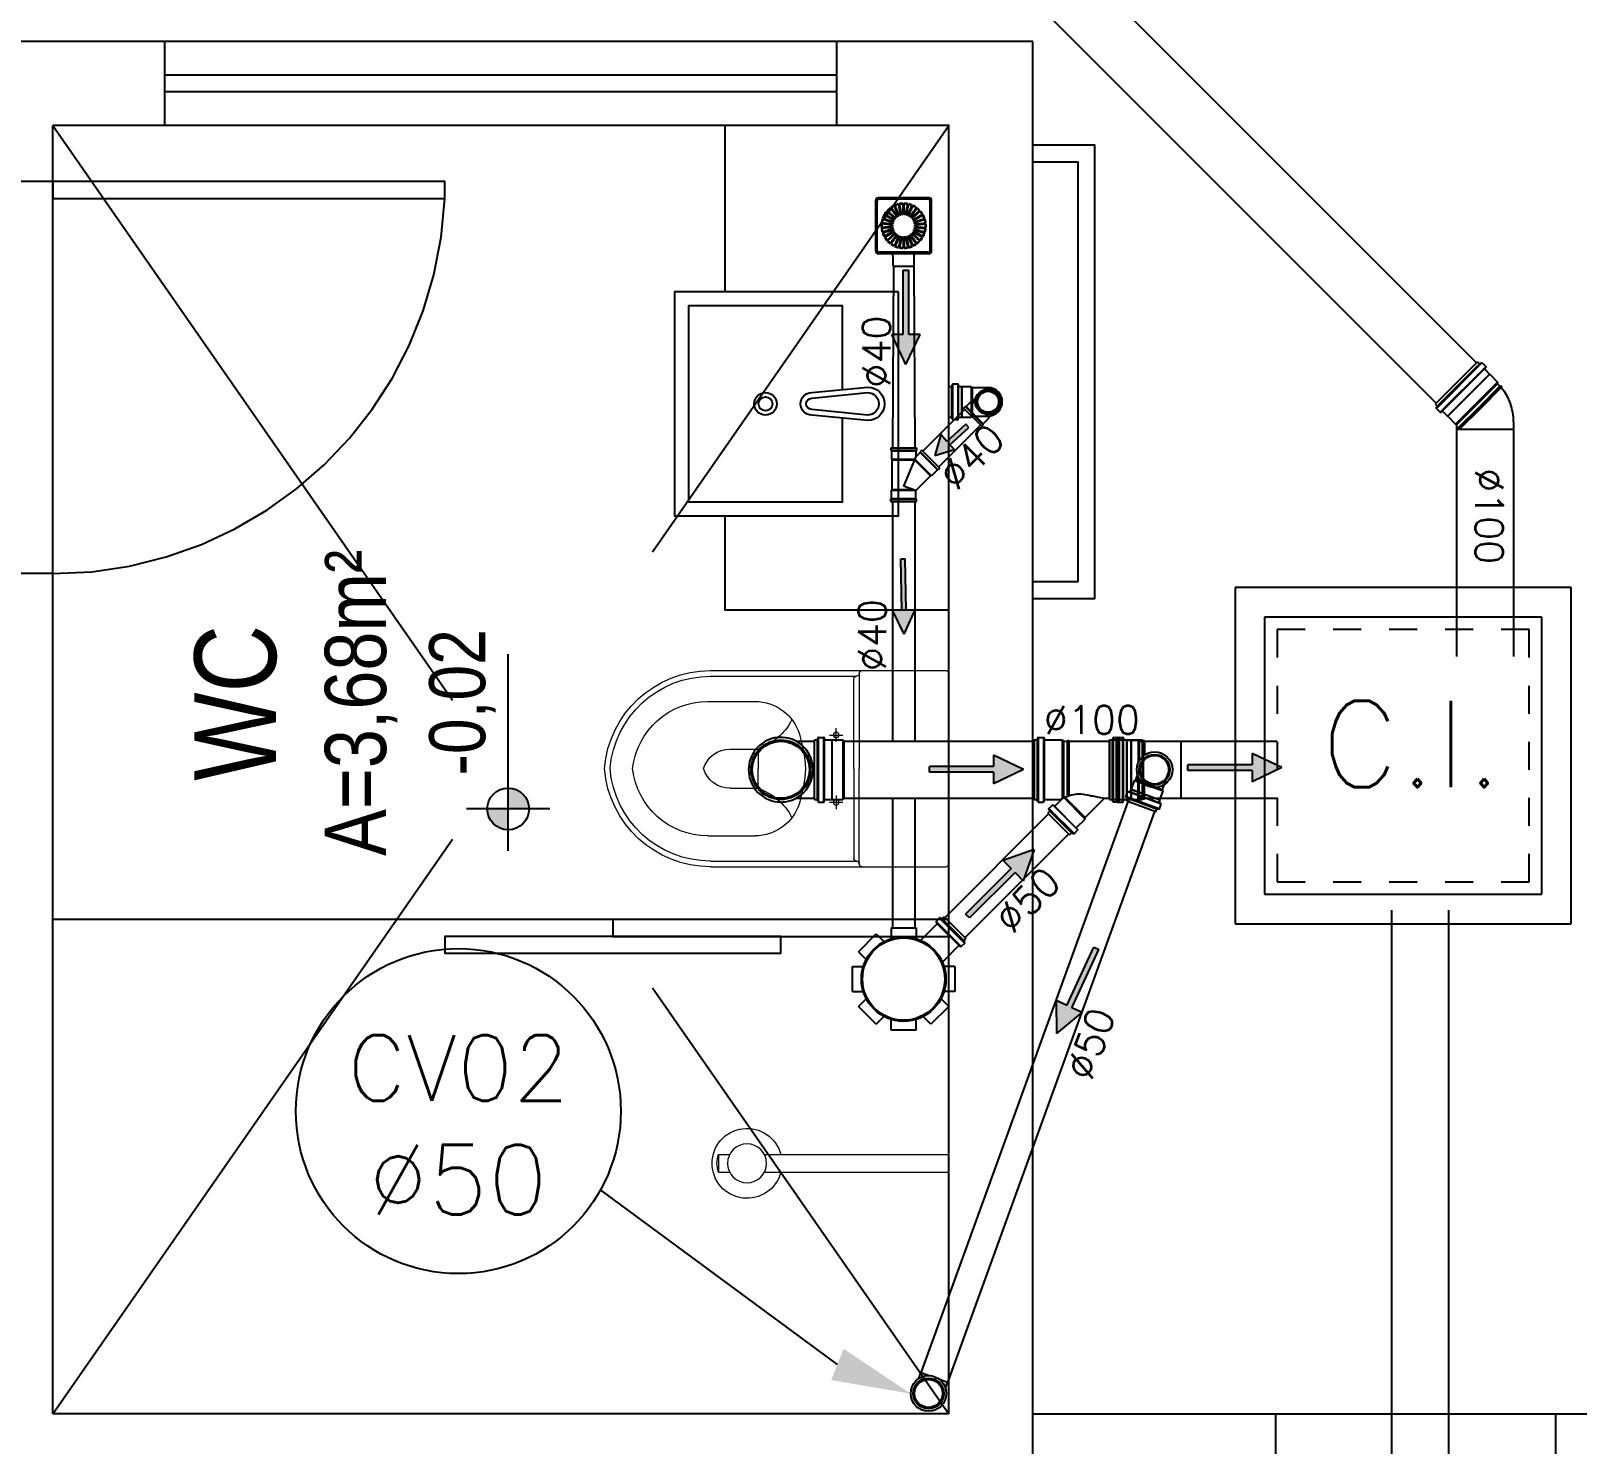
# Model space of a CAD drawing. Header units: millimetres. Extents: x 3923 to 4007, y 744 to 982.
# Drawn here: x 3973.23 to 3978.76, y 848.19 to 853.23 of the extents above; entities that cross this region are included whole.
import ezdxf
from ezdxf.enums import TextEntityAlignment as Align

# ---------------------------------------------------------------- set-up
doc = ezdxf.new("R2010")
doc.units = ezdxf.units.MM
doc.header["$LTSCALE"] = 20
doc.linetypes.add('HIDDEN', pattern=[0.375, 0.25, -0.125])
doc.linetypes.add('HIDDEN2', pattern=[0.1875, 0.125, -0.0625])
for name, color, linetype in [('A-PEN-C', 4, 'Continuous'), ('AF', 5, 'Continuous'), ('E-txt-g', 3, 'Continuous'), ('Esgoto', 5, 'Continuous'), ('HIDROGRAFIA', 4, 'Continuous'), ('HIDROSSANITÁRIO', 8, 'Continuous'), ('MOB', 251, 'Continuous'), ('Texto-Tubos', 7, 'Continuous'), ('TigreCad', 3, 'Continuous'), ('Tinterno', 9, 'Continuous')]:
    doc.layers.add(name, color=color, linetype=linetype)
doc.layers.add('E-Lay-9', color=9, linetype='Continuous', lineweight=9)
doc.layers.add('E-Txt-W', color=7, linetype='Continuous', lineweight=20)
doc.styles.add('F2', font='ARIALN.TTF')
doc.styles.add('R80', font='simplex.shx', dxfattribs={"height": 12})
doc.styles.add('REG60', font='romans.shx', dxfattribs={"width": 0.8, "height": 0.15})
doc.styles.add('REG80', font='romans.shx', dxfattribs={"width": 0.8, "height": 0.2})
doc.styles.add('ROMANS', font='romans__.ttf', dxfattribs={"height": 0.1})
doc.styles.add('TCTUBOS-TXT', font='txt.shx')

# ---------------------------------------------------------------- blocks, each defined once
blk = doc.blocks.new('TXT-AMB75')
at = {"layer": 'E-txt-g', "style": 'REG80', "width": 0.8, "flags": 8}
blk.add_attdef('TXT', text='', height=0.2, dxfattribs=at).set_placement((0.0055, 0.2964), align=Align.CENTER)
at = {"layer": 'E-Txt-W', "style": 'REG60', "width": 0.8, "flags": 8}
blk.add_attdef('TXT', text='', height=0.15, dxfattribs=at).set_placement((0.0055, 0.0271), align=Align.CENTER)
blk = doc.blocks.new('NV')
at = {"color": 4, "linetype": 'ByBlock', "ltscale": 0.5}
for p, q in [((-1.4143, -0.1421), (-1.4143, 0.1067)), ((-1.5387, -0.0177), (-0.9535, -0.0177))]:
    blk.add_line(p, q, dxfattribs=at)
at = {"color": 4, "ltscale": 2.5}
blk.add_circle((-1.4143, -0.0177), 0.0622, dxfattribs=at)
at = {"color": 4}
for points in [[(-1.4143, -0.0177), (-1.4583, 0.0263), (-1.4765, -0.0177), (-1.4717, 0.0061)], [(-1.4143, -0.0177), (-1.4143, 0.0445), (-1.4583, 0.0263), (-1.4381, 0.0398)], [(-1.4143, -0.0177), (-1.3521, -0.0177), (-1.3703, -0.0617), (-1.3568, -0.0415)], [(-1.4143, -0.0177), (-1.3703, -0.0617), (-1.4143, -0.0799), (-1.3905, -0.0752)]]:
    blk.add_solid(points, dxfattribs=at)
at = {"layer": 'E-Txt-W', "color": 4, "ltscale": 2.5, "style": 'F2'}
blk.add_attdef('COTAPISO', (-1.3058, 0.0735), '', height=0.15, dxfattribs=at)
blk = doc.blocks.new('CUBA QUADRADA-flat-4-flat-1')
at = {"layer": 'MOB'}
blk.add_lwpolyline([(0, -0.2), (0.4, -0.2), (0.4, 0.2), (0, 0.2)], close=True, dxfattribs=at)
blk.add_lwpolyline([(0.1, -0.0255), (0.1, -0.175), (0.375, -0.175), (0.375, 0.175), (0.1, 0.175), (0.1, 0.0255)], dxfattribs=at)
for points in [[(0.155, -0.02), (0.055, -0.03, -1), (0.055, 0.03), (0.155, 0.02, -1)], [(0.155, -0.01), (0.055, -0.02, -1), (0.055, 0.02), (0.155, 0.01, -1)]]:
    blk.add_lwpolyline(points, format="xyb", close=True, dxfattribs=at)
for radius in [0.02, 0.0125]:
    blk.add_circle((0.2375, 0), radius, dxfattribs=at)
blk = doc.blocks.new('vaso-s')
at = {"layer": 'E-Lay-9', "color": 8}
for p, q in [((0, 0.17), (0, 0)), ((0.4256, 0.175), (0.005, 0.175)), ((0.16, 0.17), (0.16, 0.17)), ((0.16, 0.17), (0.16, 0)), ((0.4256, 0.165), (0.165, 0.165)), ((0.17, 0), (0.17, 0.16)), ((0.4306, 0.12), (0.3459, 0.12)), ((0.2134, 0.06), (0.1891, 0.06)), ((0.2013, 0.0479), (0.2013, 0.0722)), ((0.3406, 0.035), (0.3406, 0)), ((0.3906, 0.035), (0.3406, 0.035)), ((0, -0.17), (0, 0)), ((0.16, -0.17), (0.16, 0)), ((0.17, 0), (0.17, -0.1601)), ((0.3406, -0.035), (0.3406, 0)), ((0.2013, -0.0479), (0.2013, -0.0722)), ((0.3906, -0.035), (0.3406, -0.035)), ((0.2134, -0.06), (0.1891, -0.06)), ((0.4306, -0.12), (0.3459, -0.12)), ((0.4256, -0.165), (0.165, -0.165)), ((0.4256, -0.175), (0.005, -0.175)), ((0.16, -0.17), (0.16, -0.17))]:
    blk.add_line(p, q, dxfattribs=at)
for centre in [(0.2013, 0.06), (0.2013, -0.06)]:
    blk.add_circle(centre, 0.005, dxfattribs=at)
for centre, radius, start, end in [((0.005, 0.17), 0.005, 90, 180), ((0.155, 0.17), 0.005, 0, 90), ((0.165, 0.17), 0.00495, 180, 270), ((0.4256, -0.015), 0.19, 4.5281, 90), ((0.165, 0.16), 0.00495, 0, 90), ((0.4256, -0.015), 0.18, 4.7802, 90), ((0.3459, 0.0375), 0.0825, 90, 163.0355), ((0.4306, -0.015), 0.135, 6.3794, 90), ((0.3754, 0.1358), 0.1066, 206.9395, 250.9647), ((0.518, -0.015), 0.2624, 163.0355, 176.7233), ((0.3906, -0.015), 0.05, 17.4576, 90), ((0.518, 0.015), 0.2624, 183.2767, 196.9645), ((0.3906, 0.015), 0.05, 270, 342.5424), ((0.4256, 0.015), 0.19, 270, 355.4719), ((0.4256, 0.015), 0.18, 270, 355.2198), ((0.4306, 0.015), 0.135, 270, 353.6206), ((0.3754, -0.1358), 0.1066, 109.0353, 153.0605), ((0.3459, -0.0375), 0.0825, 196.9645, 270), ((0.165, -0.17), 0.00495, 90, 180), ((0.165, -0.1601), 0.00495, 270, 0), ((0.005, -0.17), 0.005, 180, 270), ((0.155, -0.17), 0.005, 270, 0)]:
    blk.add_arc(centre, radius, start, end, dxfattribs=at)
blk = doc.blocks.new('Chuveiro')
at = {"layer": 'E-Lay-9', "color": 8}
for p, q in [((-0.0311, 0.0156), (-0.3604, 0.0156)), ((0.0509, 0.0156), (0.0311, 0.0156)), ((0.0509, 0.0156), (0.0509, -0.0156)), ((-0.0311, -0.0156), (-0.3604, -0.0156)), ((0.0509, -0.0156), (0.0311, -0.0156))]:
    blk.add_line(p, q, dxfattribs=at)
blk.add_circle((0, 0), 0.0348, dxfattribs=at)
for centre, radius, start, end in [((0, 0), 0.0624, 194.4775, 165.5225), ((0.0093, 0), 0.0444, 339.4266, 20.5734)]:
    blk.add_arc(centre, radius, start, end, dxfattribs=at)
blk = doc.blocks.new('inp_cx')
for p, q in [((40, 40), (-40, 40)), ((-40, 40), (-40, -40)), ((40, -40), (40, 40)), ((-40, -40), (40, -40))]:
    blk.add_line(p, q)
at = {"color": 1, "linetype": 'Continuous', "ltscale": 0.5}
for p, q in [((33, 33), (-33, 33)), ((-33, 33), (-33, -33)), ((33, -33), (33, 33)), ((-33, -33), (33, -33))]:
    blk.add_line(p, q, dxfattribs=at)
at = {"color": 1, "linetype": 'HIDDEN', "ltscale": 0.5}
for p, q in [((30, 30), (-30, 30)), ((-30, 30), (-30, -30)), ((30, -30), (30, 30)), ((-30, -30), (30, -30))]:
    blk.add_line(p, q, dxfattribs=at)
at = {"style": 'R80'}
blk.add_text('C.I.', height=20.592, dxfattribs=at).set_placement((-19.56, -7.5))
blk = doc.blocks.new('j9n50d')
at = {"layer": 'TigreCad'}
for p, q in [((53.2, 30.9), (52.9, 28.3)), ((53.4, 30.8), (53.4, -30.8)), ((62.9, 31.8), (54.2, 31.8)), ((62.9, 30.8), (62.9, -30.8)), ((63.9, 31.1), (64.7, 28.1)), ((28.5, 25.4), (0, 25.4)), ((30.3, 27.2), (28.5, 25.4)), ((30.3, -27.1), (30.3, 27.2)), ((47.1, 27.2), (30.3, 27.2)), ((47.3, 27.4), (47.1, 27.2)), ((47.1, -27.1), (47.1, 27.2)), ((51.9, 27.4), (47.3, 27.4)), ((70, 27.4), (65.6, 27.4)), ((70, 27.4), (70, -27.4)), ((28.5, -25.3), (0, -25.3)), ((30.3, -27.1), (28.5, -25.3)), ((47.1, -27.1), (30.3, -27.1)), ((47.3, -27.4), (47.1, -27.1)), ((51.9, -27.4), (47.3, -27.4)), ((70, -27.4), (65.6, -27.4)), ((53.2, -30.9), (52.9, -28.3)), ((62.9, -31.8), (54.2, -31.8)), ((63.9, -31.1), (64.7, -28.1))]:
    blk.add_line(p, q, dxfattribs=at)
for centre, radius, start, end in [((51.9, 28.4), 1, 270, 355), ((54.2, 30.8), 1, 90, 175), ((62.9, 30.8), 1, 15, 90), ((65.6, 28.4), 1, 195, 270), ((0, 0), 25.4, 90, 270), ((51.9, -28.4), 1, 5, 90), ((65.6, -28.4), 1, 90, 165), ((54.2, -30.8), 1, 185, 270), ((62.9, -30.8), 1, 270, 345)]:
    blk.add_arc(centre, radius, start, end, dxfattribs=at)
at = {"layer": 'Tinterno'}
for p, q in [((28.5, -25.3), (28.5, 25.4)), ((47.3, -27.4), (47.3, 27.4)), ((52.9, 27.4), (52.9, -27.4)), ((64.9, 27.4), (64.9, -27.4))]:
    blk.add_line(p, q, dxfattribs=at)
blk = doc.blocks.new('j9n40s')
at = {"layer": 'TigreCad'}
for p, q in [((9.8, 20.6), (17.8, 20.6)), ((19, 21.8), (17.8, 20.6)), ((17.8, 20.6), (17.8, 14.3)), ((19, 12.6), (19, 21.8)), ((34, 21.8), (19, 21.8)), ((35, 22.8), (34, 21.8)), ((39, 22.8), (35, 22.8)), ((35, 22.8), (35, -22.8)), ((39, 22.8), (39, -22.8)), ((9.8, -20.6), (17.8, -20.6)), ((17.8, -20.6), (17.8, -14.3)), ((19, -21.8), (17.8, -20.6)), ((19, -12.6), (19, -21.8)), ((34, -21.8), (19, -21.8)), ((35, -22.8), (34, -21.8)), ((39, -22.8), (35, -22.8))]:
    blk.add_line(p, q, dxfattribs=at)
for radius in [22.8, 20]:
    blk.add_circle((0, 0), radius, dxfattribs=at)
at = {"layer": 'Tinterno'}
blk.add_line((34, 21.8), (34, -21.8), dxfattribs=at)
blk.add_circle((0, 0), 18.8, dxfattribs=at)
blk = doc.blocks.new('27710409p')
at = {"layer": 'TigreCad'}
for p, q in [((-27.1, 22.8), (-27.1, -22.8)), ((-27.1, 22.8), (-23.1, 22.8)), ((-23.1, 22.8), (-23.1, -22.8)), ((-23.1, 22.8), (-22.1, 21.8)), ((-22.1, 21.8), (-7.1, 21.8)), ((-7.1, 21.8), (-7.1, -20.7)), ((-7.1, 21.8), (-5.9, 20.6)), ((-5.9, 20.6), (47.2, 20.6)), ((48.4, 21.8), (47.2, 20.6)), ((48.4, 21.8), (48.4, -20)), ((63.4, 21.8), (48.4, 21.8)), ((64.4, 22.8), (63.4, 21.8)), ((64.4, 22.8), (64.4, -22.8)), ((68.4, 22.8), (64.4, 22.8)), ((68.4, 22.8), (68.4, -22.8)), ((-27.1, -22.8), (-23.1, -22.8)), ((-23.1, -22.8), (-22.1, -21.8)), ((-22.1, -21.8), (-8.2, -21.8)), ((-7.5, -21.9), (0, 0)), ((18.8, -47.9), (-6.7, -22.4)), ((54.1, -22.4), (0, 0)), ((18.8, -49.6), (48.4, -20)), ((60.2, -29.4), (54.3, -23.5)), ((63.4, -21.8), (55, -21.8)), ((64.4, -22.8), (63.4, -21.8)), ((68.4, -22.8), (64.4, -22.8)), ((18.8, -49.6), (18.8, -47.9)), ((29.4, -60.2), (18.8, -49.6)), ((29.4, -61.7), (61.7, -29.4)), ((32.2, -64.5), (64.5, -32.2)), ((61.7, -29.4), (60.2, -29.4)), ((64.5, -32.2), (61.7, -29.4)), ((29.4, -61.7), (29.4, -60.2)), ((32.2, -64.5), (29.4, -61.7))]:
    blk.add_line(p, q, dxfattribs=at)
for centre, radius, start, end in [((-8.2, -23.8), 2, 45, 90), ((55, -22.8), 1, 90, 225)]:
    blk.add_arc(centre, radius, start, end, dxfattribs=at)
at = {"layer": 'Tinterno'}
for p, q in [((-22.1, 21.8), (-22.1, -21.8)), ((-5.9, 20.6), (-5.9, -17.2)), ((47.2, 20.6), (47.2, -19.5)), ((63.4, 21.8), (63.4, -21.8)), ((18.8, -47.9), (47.2, -19.5)), ((29.4, -60.2), (60.2, -29.4))]:
    blk.add_line(p, q, dxfattribs=at)
blk = doc.blocks.new('27289207s')
at = {"linetype": 'Continuous'}
for p, q in [((-49.9, -44.9), (-49.9, 44.9)), ((-47.4, -43.9), (-47.4, 43.9)), ((44.9, 49.9), (-44.9, 49.9)), ((43.9, 47.4), (-43.9, 47.4)), ((-12.4, 15.7), (-24.2, 31.9)), ((-11.1, 16.7), (-22.8, 32.9)), ((-8.9, 17.9), (-17, 36.2)), ((-7.4, 18.6), (-15.5, 36.9)), ((-5, 19.4), (-9.1, 38.9)), ((-3.3, 19.7), (-7.5, 39.3)), ((-0.9, 20), (-0.9, 40)), ((0.8, 20), (0.8, 40)), ((3.3, 19.7), (7.5, 39.3)), ((5, 19.4), (9.1, 38.9)), ((7.4, 18.6), (15.5, 36.9)), ((8.9, 17.9), (17, 36.2)), ((11.1, 16.7), (22.8, 32.9)), ((12.4, 15.7), (24.2, 31.9)), ((47.4, -43.9), (47.4, 43.9)), ((49.9, -44.9), (49.9, 44.9)), ((-20, 1.2), (-39.9, 3.3)), ((-19.8, 2.9), (-39.7, 5)), ((-19.3, 5.4), (-38.3, 11.5)), ((-18.7, 7), (-37.8, 13.2)), ((-17.7, 9.3), (-35.1, 19.3)), ((-16.9, 10.7), (-34.2, 20.7)), ((-15.4, 12.7), (-30.3, 26.1)), ((-14.3, 14), (-29.2, 27.4)), ((14.3, 14), (29.2, 27.4)), ((15.4, 12.7), (30.3, 26.1)), ((16.9, 10.7), (34.2, 20.7)), ((17.7, 9.3), (35.1, 19.3)), ((18.7, 7), (37.8, 13.2)), ((19.3, 5.4), (38.3, 11.5)), ((19.8, 2.9), (39.7, 5)), ((20, 1.2), (39.9, 3.3)), ((-20, -1.2), (-39.9, -3.3)), ((-19.8, -2.9), (-39.7, -5)), ((-19.3, -5.4), (-38.3, -11.5)), ((-18.7, -7), (-37.8, -13.2)), ((-17.7, -9.3), (-35.1, -19.3)), ((-16.9, -10.7), (-34.2, -20.7)), ((-15.4, -12.7), (-30.3, -26.1)), ((-14.3, -14), (-29.2, -27.4)), ((-12.4, -15.7), (-24.2, -31.9)), ((-11.1, -16.7), (-22.8, -32.9)), ((-8.9, -17.9), (-17, -36.2)), ((-7.4, -18.6), (-15.5, -36.9)), ((-5, -19.4), (-9.1, -38.9)), ((-3.3, -19.7), (-7.5, -39.3)), ((-0.9, -20), (-0.9, -40)), ((0.8, -20), (0.8, -40)), ((3.3, -19.7), (7.5, -39.3)), ((5, -19.4), (9.1, -38.9)), ((7.4, -18.6), (15.5, -36.9)), ((8.9, -17.9), (17, -36.2)), ((11.1, -16.7), (22.8, -32.9)), ((12.4, -15.7), (24.2, -31.9)), ((14.3, -14), (29.2, -27.4)), ((15.4, -12.7), (30.3, -26.1)), ((16.9, -10.7), (34.2, -20.7)), ((17.7, -9.3), (35.1, -19.3)), ((18.7, -7), (37.8, -13.2)), ((19.3, -5.4), (38.3, -11.5)), ((19.8, -2.9), (39.7, -5)), ((20, -1.2), (39.9, -3.3)), ((44.9, -49.9), (-44.9, -49.9)), ((43.9, -47.4), (-43.9, -47.4)), ((-18.7, -59.9), (-19, -49.9)), ((18.7, -59.9), (19, -49.9)), ((-18.7, -60.4), (-18.7, -59.9)), ((-18.5, -70.9), (-18.7, -60.4)), ((-17, -72.4), (-16.5, -72.4)), ((-16.5, -72.4), (17, -72.4)), ((18.5, -70.9), (18.7, -59.9))]:
    blk.add_line(p, q, dxfattribs=at)
for centre, radius, start, end in [((-44.9, 44.9), 5, 90, 180), ((-43.9, 43.9), 3.5, 90, 180), ((0, 0), 40, 127.2176, 136.7824), ((0, 0), 39, 127.249, 136.7512), ((0, 0), 40, 115.2176, 124.7824), ((0, 0), 39, 115.2489, 124.7512), ((0, 0), 40, 103.2176, 112.7824), ((0, 0), 39, 103.2489, 112.7512), ((0, 0), 40, 91.2176, 100.7823), ((0, 0), 39, 91.2488, 100.7511), ((0, 0), 40, 79.2177, 88.7824), ((0, 0), 39, 79.2489, 88.7512), ((0, 0), 39, 67.2488, 76.7511), ((0, 0), 40, 67.2177, 76.7824), ((0, 0), 39, 55.2488, 64.7511), ((0, 0), 40, 55.2176, 64.7824), ((0, 0), 39, 43.2488, 52.7511), ((0, 0), 40, 43.2177, 52.7824), ((43.9, 43.9), 3.5, 0, 90), ((44.9, 44.9), 5, 0, 90), ((0, 0), 40, 175.2176, 184.7824), ((0, 0), 40, 163.2176, 172.7824), ((0, 0), 39, 175.2489, 184.7511), ((0, 0), 39, 163.2489, 172.7512), ((0, 0), 40, 151.2177, 160.7824), ((0, 0), 39, 151.2489, 160.7512), ((0, 0), 40, 139.2176, 148.7823), ((0, 0), 39, 139.2489, 148.7512), ((0, 0), 21, 176.3197, 183.6803), ((0, 0), 21, 164.3198, 171.6803), ((0, 0), 20, 176.4358, 183.5642), ((0, 0), 20, 164.4358, 171.5641), ((0, 0), 21, 152.3197, 159.6802), ((0, 0), 20, 152.4358, 159.5642), ((0, 0), 21, 140.3199, 147.6804), ((0, 0), 20, 140.4358, 147.5642), ((0, 0), 21, 128.3197, 135.6802), ((0, 0), 20, 128.4358, 135.5642), ((0, 0), 21, 116.3197, 123.6802), ((0, 0), 20, 116.4359, 123.5643), ((0, 0), 21, 104.3197, 111.6802), ((0, 0), 20, 104.4359, 111.5643), ((0, 0), 21, 92.3198, 99.6803), ((0, 0), 20, 92.4358, 99.5642), ((0, 0), 21, 80.3197, 87.6802), ((0, 0), 20, 80.4358, 87.5642), ((0, 0), 20, 68.4357, 75.5641), ((0, 0), 21, 68.3198, 75.6803), ((0, 0), 20, 56.4358, 63.5642), ((0, 0), 21, 56.3199, 63.6804), ((0, 0), 20, 44.4357, 51.5641), ((0, 0), 21, 44.3198, 51.6803), ((0, 0), 20, 32.4358, 39.5642), ((0, 0), 21, 32.3198, 39.6803), ((0, 0), 20, 20.4358, 27.5642), ((0, 0), 21, 20.3196, 27.6801), ((0, 0), 20, 8.4359, 15.5642), ((0, 0), 20, 356.4358, 3.5642), ((0, 0), 21, 8.3197, 15.6802), ((0, 0), 21, 356.3197, 3.6803), ((0, 0), 39, 31.2489, 40.7512), ((0, 0), 40, 31.2176, 40.7824), ((0, 0), 39, 19.2488, 28.7511), ((0, 0), 40, 19.2176, 28.7823), ((0, 0), 39, 7.2488, 16.7511), ((0, 0), 40, 7.2176, 16.7824), ((0, 0), 39, 355.2489, 4.7511), ((0, 0), 40, 355.2176, 4.7824), ((0, 0), 40, 187.2176, 196.7824), ((0, 0), 39, 187.2488, 196.7511), ((0, 0), 40, 199.2176, 208.7824), ((0, 0), 39, 199.2488, 208.7511), ((0, 0), 40, 211.2177, 220.7824), ((0, 0), 39, 211.2488, 220.7511), ((0, 0), 40, 223.2176, 232.7824), ((0, 0), 39, 223.2488, 232.7511), ((0, 0), 21, 188.3198, 195.6803), ((0, 0), 20, 188.4359, 195.5642), ((0, 0), 21, 200.3198, 207.6803), ((0, 0), 20, 200.4358, 207.5642), ((0, 0), 21, 212.3196, 219.6801), ((0, 0), 20, 212.4358, 219.5642), ((0, 0), 21, 224.3196, 231.6801), ((0, 0), 20, 224.4359, 231.5643), ((0, 0), 21, 236.3197, 243.6802), ((0, 0), 20, 236.4358, 243.5642), ((0, 0), 21, 248.3198, 255.6803), ((0, 0), 20, 248.4358, 255.5642), ((0, 0), 21, 260.3197, 267.6802), ((0, 0), 20, 260.4358, 267.5642), ((0, 0), 20, 272.4358, 279.5642), ((0, 0), 21, 272.3198, 279.6803), ((0, 0), 20, 284.4358, 291.5642), ((0, 0), 21, 284.3198, 291.6803), ((0, 0), 20, 296.4357, 303.5641), ((0, 0), 21, 296.3197, 303.6802), ((0, 0), 20, 308.4359, 315.5643), ((0, 0), 21, 308.3199, 315.6804), ((0, 0), 20, 320.4358, 327.5642), ((0, 0), 21, 320.3197, 327.6802), ((0, 0), 20, 332.4358, 339.5642), ((0, 0), 21, 332.3199, 339.6804), ((0, 0), 20, 344.4358, 351.5641), ((0, 0), 21, 344.3197, 351.6802), ((0, 0), 39, 307.2488, 316.7511), ((0, 0), 40, 307.2176, 316.7823), ((0, 0), 39, 319.2488, 328.7511), ((0, 0), 40, 319.2176, 328.7824), ((0, 0), 39, 331.2489, 340.7512), ((0, 0), 40, 331.2176, 340.7824), ((0, 0), 39, 343.2489, 352.7512), ((0, 0), 40, 343.2176, 352.7824), ((-44.9, -44.9), 5, 180, 270), ((-43.9, -43.9), 3.5, 180, 270), ((0, 0), 40, 235.2176, 244.7824), ((0, 0), 39, 235.2489, 244.7511), ((0, 0), 40, 247.2176, 256.7824), ((0, 0), 39, 247.2488, 256.7511), ((0, 0), 40, 259.2176, 268.7824), ((0, 0), 39, 259.2489, 268.7512), ((0, 0), 39, 271.2489, 280.7511), ((0, 0), 40, 271.2176, 280.7824), ((0, 0), 39, 283.2488, 292.7511), ((0, 0), 40, 283.2176, 292.7824), ((0, 0), 39, 295.2489, 304.7511), ((0, 0), 40, 295.2176, 304.7824), ((43.9, -43.9), 3.5, 270, 360), ((44.9, -44.9), 5, 270, 360), ((-17, -70.9), 1.5, 180.9167, 270), ((17, -70.9), 1.5, 270.0002, 359.0835)]:
    blk.add_arc(centre, radius, start, end, dxfattribs=at)
blk = doc.blocks.new('27150012p')
at = {"layer": 'TigreCad'}
for p, q in [((-22.5, 91.5), (-22.5, 72.1)), ((-22.5, 91.5), (22.5, 91.5)), ((22.5, 91.5), (22.5, 72.1)), ((-80.6, 48.8), (-48.8, 80.6)), ((-48.8, 80.6), (-35.1, 66.9)), ((48.8, 80.6), (35.1, 66.9)), ((48.8, 80.6), (80.6, 48.8)), ((-80.6, 48.8), (-66.9, 35.1)), ((80.6, 48.8), (66.9, 35.1)), ((112.7, 30.9), (112.4, 28.3)), ((122.4, 31.8), (113.7, 31.8)), ((113.7, 30.8), (113.7, -30.8)), ((122.4, 30.8), (122.4, -30.8)), ((123.4, 31.1), (124.2, 28.1)), ((-91.5, -22.5), (-91.5, 22.5)), ((-91.5, 22.5), (-72.1, 22.5)), ((111.4, 27.4), (70.4, 27.4)), ((129.5, 27.4), (125.1, 27.4)), ((129.5, 27.4), (129.5, -27.4)), ((-91.5, -22.5), (-72.1, -22.5)), ((111.4, -27.4), (70.4, -27.4)), ((129.5, -27.4), (125.1, -27.4)), ((-80.6, -48.8), (-66.9, -35.1)), ((-48.8, -80.6), (-80.6, -48.8)), ((80.6, -48.8), (48.8, -80.6)), ((80.6, -48.8), (66.9, -35.1)), ((112.7, -30.9), (112.4, -28.3)), ((122.4, -31.8), (113.7, -31.8)), ((123.4, -31.1), (124.2, -28.1)), ((-48.8, -80.6), (-35.1, -66.9)), ((-22.5, -91.5), (-22.5, -72.1)), ((22.5, -91.5), (22.5, -72.1)), ((48.8, -80.6), (35.1, -66.9)), ((22.5, -91.5), (-22.5, -91.5))]:
    blk.add_line(p, q, dxfattribs=at)
blk.add_circle((0, 0), 75.5, dxfattribs=at)
for centre, start, end in [((111.4, 28.4), 270, 355), ((113.7, 30.8), 90, 175), ((122.4, 30.8), 15, 90), ((125.1, 28.4), 195, 270), ((111.4, -28.4), 5, 90), ((125.1, -28.4), 90, 165), ((113.7, -30.8), 185, 270), ((122.4, -30.8), 270, 345)]:
    blk.add_arc(centre, 1, start, end, dxfattribs=at)
at = {"layer": 'Tinterno'}
for p, q in [((112.4, 27.4), (112.4, -27.4)), ((124.4, 27.4), (124.4, -27.4))]:
    blk.add_line(p, q, dxfattribs=at)
blk.add_circle((0, 0), 73.5, dxfattribs=at)
blk = doc.blocks.new('26277469p')
at = {"layer": 'TigreCad'}
for p, q in [((122.9, 56.7), (122.7, 54.2)), ((133.3, 57.6), (123.9, 57.6)), ((123.9, 56.6), (123.9, -56.7)), ((133.3, 56.6), (133.3, -56.7)), ((134.3, 56.9), (135.1, 54)), ((78, 50.8), (6, 50.8)), ((78, 50.8), (78.1, 52.3)), ((78, -46.9), (78, 50.8)), ((78.1, -46.9), (78.1, 52.3)), ((81.1, 52.3), (78.1, 52.3)), ((81.1, -47.9), (81.1, 52.3)), ((81.2, 50.8), (81.1, 52.3)), ((81.2, -48), (81.2, 50.8)), ((87.4, 50.8), (81.2, 50.8)), ((89.8, 53.2), (87.4, 50.8)), ((89.8, -51.8), (89.8, 53.2)), ((121.7, 53.2), (89.8, 53.2)), ((140.5, 53.2), (136.1, 53.2)), ((140.5, 53.2), (140.5, -53.3)), ((14.9, -50.8), (6, -50.8)), ((49.6, -85.4), (14.9, -50.8)), ((49.6, -88.3), (87.3, -50.5)), ((103.4, -64.8), (93.6, -55)), ((121.7, -53.3), (94.3, -53.3)), ((122.9, -56.7), (122.7, -54.2)), ((134.3, -56.9), (135.1, -54)), ((140.5, -53.3), (136.1, -53.3)), ((106.9, -63.4), (63.4, -106.9)), ((113.6, -70.1), (70.1, -113.6)), ((116.2, -77.5), (77.5, -116.2)), ((106.8, -63.1), (104.8, -64.8)), ((114.4, -69.4), (108.2, -63.2)), ((114.5, -70.6), (113, -73.3)), ((116.2, -77.5), (113.1, -74.5)), ((133.3, -57.7), (123.9, -57.7)), ((49.6, -88.3), (49.6, -85.4)), ((64.8, -103.4), (49.6, -88.3)), ((63.1, -106.8), (64.8, -104.8)), ((69.4, -114.4), (63.2, -108.2)), ((70.6, -114.5), (73.3, -113)), ((77.5, -116.2), (74.5, -113.1))]:
    blk.add_line(p, q, dxfattribs=at)
blk.add_lwpolyline([(15.8, -51.2, -0.013476), (38.9, -47.1, -0.106485), (67.2, -44.2, -0.09207), (93.5, -53.8, -0.112954)], format="xyb", dxfattribs=at)
for centre, start, end in [((123.9, 56.6), 90, 175), ((133.3, 56.6), 15, 90), ((121.7, 54.2), 270, 355), ((136.1, 54.2), 195, 270), ((14.9, -51.8), 34.2682, 90), ((94.3, -54.3), 90, 225), ((121.7, -54.3), 5, 90), ((136.1, -54.3), 90, 165), ((104.1, -64.1), 225, 310), ((107.4, -63.9), 45, 130), ((113.8, -73.8), 150, 225), ((113.6, -70.1), 330, 45), ((123.9, -56.7), 185, 270), ((133.3, -56.7), 270, 345), ((63.9, -107.4), 140, 225), ((64.1, -104.1), 320, 45), ((70.1, -113.6), 225, 300), ((73.8, -113.8), 45, 120)]:
    blk.add_arc(centre, 1, start, end, dxfattribs=at)
at = {"layer": 'Tinterno'}
for p, q in [((6, 50.8), (6, -50.8)), ((87.4, -50.6), (87.4, 50.8)), ((122.6, 53.2), (122.6, -53.3)), ((135.3, 53.2), (135.3, -53.3)), ((85.3, -49.6), (49.6, -85.4)), ((104.1, -65.4), (65.4, -104.1)), ((112.6, -73.9), (73.9, -112.6))]:
    blk.add_line(p, q, dxfattribs=at)
blk = doc.blocks.new('j9n100s')
at = {"layer": 'TigreCad'}
for p, q in [((27.3, 50.8), (60, 50.8)), ((27.3, -50.8), (60, -50.8))]:
    blk.add_line(p, q, dxfattribs=at)
blk.add_circle((0, 0), 53.2, dxfattribs=at)
for start, end in [(61.785, 298.215), (298.215, 61.785)]:
    blk.add_arc((0, 0), 57.7, start, end, dxfattribs=at)
at = {"layer": 'Tinterno'}
blk.add_line((60, -50.8), (60, 50.8), dxfattribs=at)
blk.add_circle((0, 0), 51, dxfattribs=at)
blk = doc.blocks.new('11031030p')
at = {"layer": 'TigreCad'}
for p, q in [((6.2, 56.9), (5.4, 54)), ((7.2, 57.6), (16.6, 57.6)), ((7.2, -56.7), (7.2, 56.6)), ((16.6, -56.7), (16.6, 56.6)), ((17.6, 56.7), (17.8, 54.2)), ((0, -53.3), (0, 53.2)), ((0, 53.2), (4.4, 53.2)), ((18.8, 53.2), (30.9, 53.2)), ((30.9, 53.2), (31.2, 53)), ((50.9, 53), (31.2, 53)), ((50.9, 53), (53.1, 50.8)), ((53.1, -50.8), (53.1, 50.8)), ((0, -53.3), (4.4, -53.3)), ((6.2, -56.9), (5.4, -54)), ((17.6, -56.7), (17.8, -54.2)), ((18.8, -53.3), (30.9, -53.3)), ((30.9, -53.3), (31.2, -53)), ((31.2, -53), (50.9, -53)), ((50.9, -53), (53.1, -50.8)), ((7.2, -57.7), (16.6, -57.7))]:
    blk.add_line(p, q, dxfattribs=at)
for centre, start, end in [((7.2, 56.6), 90, 165), ((16.6, 56.6), 5, 90), ((4.4, 54.2), 270, 345), ((18.8, 54.2), 185, 270), ((4.4, -54.2), 15, 90), ((18.8, -54.2), 90, 175), ((7.2, -56.7), 195, 270), ((16.6, -56.7), 270, 355)]:
    blk.add_arc(centre, 1, start, end, dxfattribs=at)
at = {"layer": 'Tinterno'}
for p, q in [((5.2, -53.3), (5.2, 53.2)), ((17.9, -53.3), (17.9, 53.2)), ((30.9, 53.2), (30.9, -53.3)), ((31.2, 53), (31.2, -53)), ((50.9, 53), (50.9, -53))]:
    blk.add_line(p, q, dxfattribs=at)
blk = doc.blocks.new('trn1050s')
at = {"layer": 'TigreCad'}
for p, q in [((-74.2, 56.9), (-75, 54)), ((-73.2, 57.7), (-63.8, 57.7)), ((-73.2, -56.6), (-73.2, 56.7)), ((-63.8, -56.6), (-63.8, 56.7)), ((-62.8, 56.7), (-62.6, 54.2)), ((-80.4, -53.3), (-80.4, 53.3)), ((-80.4, 53.3), (-76, 53.3)), ((-61.6, 53.3), (-49.5, 53.3)), ((-49.5, -53.3), (-49.5, 53.3)), ((-49.5, 53.3), (-49.2, 53)), ((-49.2, 53), (-29.5, 53)), ((-29.5, 53), (-29.5, 11.9)), ((-29.5, 53), (-27.3, 50.8)), ((-27.3, 50.8), (-21.1, 50.8)), ((-21.1, 50.8), (-21, 52.3)), ((-21, 52.3), (-21, 23.9)), ((-21, 52.3), (-18, 52.3)), ((-18, 52.3), (-18, 26.2)), ((-17.9, 50.8), (-18, 52.3)), ((-17.9, 50.8), (47.6, 50.8)), ((-29.5, -53), (-29.5, -11.9)), ((-21, -52.3), (-21, -23.9)), ((-18, -52.3), (-18, -26.2)), ((-80.4, -53.3), (-76, -53.3)), ((-74.2, -56.9), (-75, -54)), ((-62.8, -56.7), (-62.6, -54.2)), ((-61.6, -53.3), (-49.5, -53.3)), ((-49.5, -53.3), (-49.2, -53)), ((-49.2, -53), (-29.5, -53)), ((-29.5, -53), (-27.3, -50.8)), ((-27.3, -50.8), (-21.1, -50.8)), ((-21.1, -50.8), (-21, -52.3)), ((-21, -52.3), (-18, -52.3)), ((-17.9, -50.8), (-18, -52.3)), ((-17.9, -50.8), (47.6, -50.8)), ((-73.2, -57.6), (-63.8, -57.6))]:
    blk.add_line(p, q, dxfattribs=at)
for radius in [31.8, 25.6]:
    blk.add_circle((0, 0), radius, dxfattribs=at)
for centre, start, end in [((-73.2, 56.7), 90, 165), ((-63.8, 56.7), 5, 90), ((-76, 54.2), 270, 345), ((-61.6, 54.2), 185, 270), ((-76, -54.2), 15, 90), ((-61.6, -54.2), 90, 175), ((-73.2, -56.6), 195, 270), ((-63.8, -56.6), 270, 355)]:
    blk.add_arc(centre, 1, start, end, dxfattribs=at)
at = {"layer": 'Tinterno'}
for p, q in [((-75.2, -53.3), (-75.2, 53.3)), ((-62.5, -53.3), (-62.5, 53.3)), ((-49.2, -53), (-49.2, 53)), ((-27.3, 50.8), (-27.3, 16.3)), ((-21.1, 50.8), (-21.1, 23.8)), ((-17.9, 50.8), (-17.9, 26.3)), ((47.6, -50.8), (47.6, 50.8)), ((-27.3, -50.8), (-27.3, -16.3)), ((-21.1, -50.8), (-21.1, -23.8)), ((-17.9, -50.8), (-17.9, -26.3))]:
    blk.add_line(p, q, dxfattribs=at)
blk.add_circle((0, 0), 27.3, dxfattribs=at)
blk = doc.blocks.new('j9n50s')
at = {"layer": 'TigreCad'}
for p, q in [((19.2, 25.4), (30.3, 25.4)), ((19.2, -25.4), (30.3, -25.4))]:
    blk.add_line(p, q, dxfattribs=at)
for radius in [31.8, 27.4]:
    blk.add_circle((0, 0), radius, dxfattribs=at)
at = {"layer": 'Tinterno'}
for p, q in [((30.3, 25.4), (30.3, 9.7)), ((30.3, -9.7), (30.3, -25.4))]:
    blk.add_line(p, q, dxfattribs=at)
blk.add_circle((0, 0), 25.6, dxfattribs=at)
blk = doc.blocks.new('j4n100p')
at = {"layer": 'TigreCad'}
for p, q in [((54.7, 56.7), (54.5, 54.2)), ((65.1, 57.7), (55.7, 57.7)), ((55.7, 56.7), (55.7, -56.6)), ((65.1, 56.7), (65.1, -56.6)), ((66.1, 56.9), (66.9, 54)), ((9.8, 50.8), (9.9, 52.3)), ((9.8, 50.8), (9.8, 0)), ((12.9, 52.3), (9.9, 52.3)), ((9.9, 52.3), (9.9, 0)), ((13, 50.8), (12.9, 52.3)), ((12.9, 52.3), (12.9, 0)), ((19.2, 50.8), (13, 50.8)), ((13, 50.8), (13, 0)), ((21.4, 53), (19.2, 50.8)), ((41.1, 53), (21.4, 53)), ((21.4, 53), (21.4, -53)), ((41.4, 53.2), (41.1, 53)), ((41.1, 53), (41.1, -53)), ((53.5, 53.2), (41.4, 53.2)), ((41.4, 53.2), (41.4, -53.3)), ((72.3, 53.2), (67.9, 53.2)), ((72.3, 53.2), (72.3, -53.3)), ((-48.8, 23.1), (-58.1, 13.7)), ((9.8, -54.2), (9.8, 0)), ((13, -56), (13, 0)), ((19.1, -52.8), (13.7, -58.1)), ((21.4, -53), (21.2, -52.8)), ((41.1, -53), (21.4, -53)), ((41.4, -53.3), (41.1, -53)), ((53.5, -53.3), (41.4, -53.3)), ((54.7, -56.7), (54.5, -54.2)), ((66.1, -56.9), (66.9, -54)), ((72.3, -53.3), (67.9, -53.3)), ((65.1, -57.6), (55.7, -57.6))]:
    blk.add_line(p, q, dxfattribs=at)
for centre, radius, start, end in [((55.7, 56.7), 1, 90, 175), ((65.1, 56.7), 1, 15, 90), ((20.1, -45.8), 97.2, 96.0987, 135), ((53.5, 54.2), 1, 270, 355), ((67.9, 54.2), 1, 195, 270), ((20.1, -53.8), 1.5, 45, 135), ((53.5, -54.2), 1, 5, 90), ((67.9, -54.2), 1, 90, 165), ((55.7, -56.6), 1, 185, 270), ((65.1, -56.6), 1, 270, 345)]:
    blk.add_arc(centre, radius, start, end, dxfattribs=at)
at = {"layer": 'Tinterno'}
for p, q in [((19.2, 50.8), (19.2, -52.7)), ((54.4, 53.2), (54.4, -53.3)), ((67.1, 53.2), (67.1, -53.3)), ((13.7, -58.1), (-58.1, 13.7)), ((9.9, -54.3), (9.9, 0)), ((12.9, -53.3), (12.9, 0))]:
    blk.add_line(p, q, dxfattribs=at)
blk = doc.blocks.new('Seta')
at = {"layer": 'AF'}
blk.add_hatch(color=256, dxfattribs=at).paths.add_polyline_path([(-0.1146, 0.0038), (-0.1146, -0.0062), (0, -0.0062), (0, -0.0266), (0.0534, -0.0012), (0, 0.0241), (0, 0.0038)])
for p, q in [((0, 0.0038), (-0.1146, 0.0038)), ((-0.1146, -0.0062), (-0.1146, 0.0038)), ((0.0534, -0.0012), (0, 0.0241)), ((0, 0.0241), (0, 0.0038)), ((0, -0.0062), (-0.1146, -0.0062)), ((0.0534, -0.0012), (0, -0.0266)), ((0, -0.0062), (0, -0.0266))]:
    blk.add_line(p, q, dxfattribs=at)

msp = doc.modelspace()

# ---------------------------------------------------------------- hatches: boundary and pattern name
at = {"layer": 'AF'}
h = msp.add_hatch(color=256, dxfattribs=at)
h.paths.add_polyline_path([(3976.5129, 851.7756), (3976.5058, 851.7691), (3976.4839, 851.7932), (3976.4624, 851.7186), (3976.5129, 851.7338)])
h.paths.add_polyline_path([(3976.5844, 851.819), (3976.5737, 851.8309), (3976.5129, 851.7756), (3976.5129, 851.7338), (3976.5326, 851.7397), (3976.5166, 851.7573)])
at = {"layer": 'HIDROSSANITÁRIO'}
h = msp.add_hatch(dxfattribs=at)
h.set_pattern_fill('ANSI37,_O', color=8, scale=8, angle=135)
h.set_pattern_definition([(180, (4034.6798, -2297.2923), (-3e-16, -1), []), (270, (4034.6798, -2297.2923), (1, -3e-16), [])])
h.paths.add_polyline_path([(3976.8129, 848.297), (3976.8129, 847.997), (3976.0129, 847.997), (3976.0129, 847.4637), (3977.2529, 847.4637), (3977.2529, 846.2637), (3976.0129, 846.2637), (3976.0129, 846.0361), (3977.1139, 846.0361), (3977.1139, 843.6433), (3976.0129, 843.6433), (3976.0129, 843.597), (3976.8129, 843.597), (3976.8129, 843.097), (3976.8129, 841.497), (3976.8129, 841.297), (3979.5129, 841.297), (3979.5129, 848.297)])
h.paths.add_polyline_path([(3978.812, 844.3395, -1), (3978.812, 844.4888, -1)], flags=16)
h.paths.add_polyline_path([(3978.485, 844.1804), (3978.485, 845.4054), (3978.0907, 845.4054), (3978.0907, 844.1804)], flags=24)
h.paths.add_polyline_path([(3978.1619, 843.9461), (3978.1619, 845.6396), (3977.5914, 845.6396), (3977.5914, 843.9461)], flags=24)
h.paths.add_polyline_path([(3978.8297, 844.4735), (3978.8297, 845.116), (3978.4692, 845.116), (3978.4692, 844.4735)], flags=24)
h.paths.add_polyline_path([(3979.9748, 847.6055), (3979.3679, 847.6055), (3979.3679, 847.0018), (3979.9748, 847.0018)], flags=9)
h.paths.add_polyline_path([(3978.5697, 847.6055), (3977.778, 847.6055), (3977.778, 847.0018), (3978.5697, 847.0018)], flags=24)

# ---------------------------------------------------------------- linework, layer by layer
at = {"layer": 'A-PEN-C'}
msp.add_line((3976.1149, 848.4733), (3975.2686, 849.0965), dxfattribs=at)
msp.add_circle((3974.7612, 849.378), 0.5803, dxfattribs=at)
msp.add_solid([(3976.3765, 848.369), (3976.1371, 848.5291), (3976.0926, 848.4176)], dxfattribs=at)
at = {"layer": 'AF'}
for p, q in [((3976.5737, 851.8309), (3976.5058, 851.7691)), ((3976.5166, 851.7573), (3976.5844, 851.819)), ((3976.5844, 851.819), (3976.5737, 851.8309)), ((3976.4839, 851.7932), (3976.4624, 851.7186)), ((3976.5058, 851.7691), (3976.4839, 851.7932)), ((3976.5326, 851.7397), (3976.5166, 851.7573)), ((3976.4624, 851.7186), (3976.5326, 851.7397))]:
    msp.add_line(p, q, dxfattribs=at)
at = {"layer": 'Esgoto'}
msp.add_circle((3976.4401, 848.37), 0.05, dxfattribs=at)
at = {"layer": 'HIDROSSANITÁRIO', "color": 8, "linetype": 'Continuous'}
for p, q in [((3976.8129, 853.197, 3.6592), (3971.4961, 853.197, 3.6592)), ((3976.8129, 853.197), (3971.4961, 853.197)), ((3976.8129, 847.997), (3976.8129, 853.197)), ((3976.5129, 852.897), (3973.3129, 852.897)), ((3973.3129, 852.697), (3973.3129, 852.897)), ((3976.5129, 848.297), (3976.5129, 852.897)), ((3973.3129, 852.697), (3973.0129, 852.697)), ((3973.3129, 851.297), (3973.3129, 852.697)), ((3973.3129, 851.297), (3973.0129, 851.297)), ((3973.3129, 848.297), (3973.3129, 851.297)), ((3976.5129, 850.062), (3973.3129, 850.062)), ((3976.5129, 848.297), (3973.3129, 848.297)), ((3976.8129, 848.297), (3979.5129, 848.297))]:
    msp.add_line(p, q, dxfattribs=at)
at = {"layer": 'HIDROSSANITÁRIO', "color": 8, "linetype": 'HIDDEN2'}
for p, q in [((3973.7129, 852.897), (3973.7129, 853.197, 3.6592)), ((3976.1129, 852.897), (3976.1129, 853.197, 3.6592)), ((3976.1129, 853.077), (3973.7129, 853.077)), ((3976.1129, 853.017), (3973.7129, 853.017)), ((3973.3129, 848.297), (3976.5129, 852.897)), ((3973.3129, 852.897), (3976.5129, 848.297))]:
    msp.add_line(p, q, dxfattribs=at)
at = {"layer": 'HIDROSSANITÁRIO', "color": 8}
msp.add_lwpolyline([(3975.7129, 851.5033), (3975.7129, 851.1678), (3976.5129, 851.1678), (3976.5129, 852.897), (3975.7129, 852.897), (3975.7129, 852.3033)], dxfattribs=at)
at = {"layer": 'HIDROSSANITÁRIO', "color": 8, "linetype": 'Continuous'}
msp.add_lwpolyline([(3976.8129, 852.8276), (3977.0329, 852.8276), (3977.0329, 851.2076), (3976.8129, 851.2076)], dxfattribs=at)
for points in [[(3976.8129, 852.7676), (3976.9729, 852.7676), (3976.9729, 851.2676), (3976.8129, 851.2676)], [(3973.3129, 852.697), (3973.3129, 852.637), (3974.7129, 852.637), (3974.7129, 852.697)]]:
    msp.add_lwpolyline(points, close=True, dxfattribs=at)
at = {"layer": 'HIDROSSANITÁRIO', "color": 8}
for points in [[(3976.5129, 850.062), (3975.3129, 850.062), (3975.3129, 850.002), (3976.5129, 850.002)], [(3975.9129, 850.002), (3974.7129, 850.002), (3974.7129, 849.942), (3975.9129, 849.942)]]:
    msp.add_lwpolyline(points, close=True, dxfattribs=at)
at = {"layer": 'HIDROSSANITÁRIO', "color": 8, "linetype": 'HIDDEN2'}
msp.add_arc((3973.3129, 852.6983), 1.4013, 270, 357.4911, dxfattribs=at)
at = {"layer": 'TigreCad'}
for p, q in [((3975.368, 855.0786), (3978.3968, 852.0498)), ((3975.2244, 854.9349), (3978.2531, 851.9061)), ((3976.3146, 852.3959), (3976.3118, 851.7457)), ((3976.3881, 852.3961), (3976.3918, 851.7457)), ((3976.5695, 851.8837), (3976.4197, 851.734)), ((3976.6261, 851.8272), (3976.4763, 851.6774)), ((3978.3256, 851.8129), (3978.3256, 851.0008)), ((3978.5288, 851.8129), (3978.5288, 851.0008)), ((3976.3113, 851.5547), (3976.3113, 850.6986)), ((3976.3913, 851.5547), (3976.3913, 850.6986)), ((3976.1391, 850.6986), (3976.8177, 850.6986)), ((3977.2073, 850.6986), (3977.685, 850.6986)), ((3976.1391, 850.4954), (3976.8177, 850.4954)), ((3976.3113, 850.4954), (3976.3113, 850.0325)), ((3976.3913, 850.4954), (3976.3913, 850.0325)), ((3977.2073, 850.4954), (3977.685, 850.4954)), ((3977.1522, 850.4827), (3976.4141, 848.447)), ((3976.4986, 850.0685), (3976.8691, 850.4391)), ((3977.2475, 850.4481), (3976.5094, 848.4125)), ((3976.5703, 849.9968), (3976.9408, 850.3674)), ((3978.0934, 850.0952), (3978.0934, 835.244)), ((3978.2966, 850.0952), (3978.2966, 835.244))]:
    msp.add_line(p, q, dxfattribs=at)

# ---------------------------------------------------------------- block references
at = {"layer": 'AF'}
for p, xscale, yscale, zscale, rotation in [((3976.3621, 852.1509), 2, 2, 2, 270), ((3976.3542, 851.1668), 1.6, 1.6, 1.6, 270.9452906916363), ((3976.7402, 850.2383), 2, 2, 2, 44.99999999999996), ((3976.9451, 849.7503), 2, 2, 2, 245.0468185365129)]:
    msp.add_blockref('Seta', p, dxfattribs=dict(at, xscale=xscale, yscale=yscale, zscale=zscale, rotation=rotation))
at = {"layer": 'AF', "xscale": 2, "yscale": 2, "zscale": 2}
for p in [(3977.5953, 850.6069), (3976.6727, 850.6002)]:
    msp.add_blockref('Seta', p, dxfattribs=at)
at = {"layer": 'Esgoto', "xscale": 0.002, "yscale": 0.002, "zscale": 0.002}
for p in [(3976.0329, 850.597), (3977.1011, 850.597)]:
    msp.add_blockref('11031030p', p, dxfattribs=at)
at = {"layer": 'HIDROGRAFIA', "xscale": 0.01500000000032742, "yscale": 0.01500000000032742, "zscale": 0.01500000000032742}
msp.add_blockref('inp_cx', (3978.135, 850.647), dxfattribs=at)
at = {"layer": 'HIDROSSANITÁRIO', "color": 8, "xscale": 2, "yscale": 2, "zscale": 2, "rotation": 180}
msp.add_blockref('CUBA QUADRADA-flat-4-flat-1', (3976.3329, 851.9033), dxfattribs=at)
at = {"layer": 'HIDROSSANITÁRIO', "color": 8}
ref = msp.add_blockref('TXT-AMB75', (3974.5426, 850.8277, 3.6592), dxfattribs=dict(at, xscale=1.458, yscale=1.458, zscale=1.458, rotation=90))
ref.add_attrib('TXT', 'WC', dxfattribs={"layer": 'E-txt-g', "color": 2, "height": 0.2916, "rotation": 90, "style": 'F2'}).set_placement((3974.1104, 850.8357, 3.6592), align=Align.CENTER)
ref.add_attrib('TXT', 'A=3,68m²', dxfattribs={"layer": 'E-Txt-W', "height": 0.2187, "rotation": 90, "style": 'F2'}).set_placement((3974.5031, 850.8357, 3.6592), align=Align.CENTER)
ref = msp.add_blockref('NV', (3974.9178, 852.1541, 3.6592), dxfattribs=dict(at, xscale=1.2, yscale=1.2, zscale=1.2, rotation=90))
ref.add_attrib('COTAPISO', '-0,02', (3974.8572, 850.5764, 3.6592), dxfattribs={"layer": 'E-Txt-W', "color": 4, "ltscale": 2.5, "height": 0.2, "rotation": 90, "style": 'F2'})
at = {"layer": 'HIDROSSANITÁRIO', "color": 8, "xscale": -2, "yscale": 2, "zscale": 2}
for name, p in [('vaso-s', (3976.5129, 850.6007)), ('Chuveiro', (3975.7921, 849.1914))]:
    msp.add_blockref(name, p, dxfattribs=at)
at = {"layer": 'TigreCad', "yscale": 0.002, "zscale": 0.002}
for name, p, xscale in [('27289207s', (3976.3513, 852.5391), 0.002), ('j9n100s', (3975.9129, 850.597), 0.002), ('26277469p', (3977.0987, 850.597), -0.002), ('trn1050s', (3977.2475, 850.597), 0.002)]:
    msp.add_blockref(name, p, dxfattribs=dict(at, xscale=xscale))
for name, p, xscale, rotation in [('j4n100p', (3978.4272, 851.8757), -0.002, 315.0000000007351), ('j9n50d', (3976.6529, 851.9106), 0.002, 180), ('j9n40s', (3976.6529, 851.9106), 0.002, 225.0000000001728), ('27710409p', (3976.3513, 851.609), 0.002, 90), ('j9n50d', (3977.2475, 850.597), 0.002, 250.0712104486516), ('27150012p', (3976.3513, 849.8495), 0.002, 45.00000000025614), ('j9n50s', (3976.4401, 848.37), 0.002, 70.07121044865166)]:
    msp.add_blockref(name, p, dxfattribs=dict(at, xscale=xscale, rotation=rotation))

# ---------------------------------------------------------------- texts
at = {"layer": 'A-PEN-C', "style": 'ROMANS'}
for s, height, p in [('CV02', 0.234, (3974.7612, 849.4151)), ('%%C50', 0.24935, (3974.7598, 849.0088))]:
    msp.add_text(s, height=height, dxfattribs=at).set_placement(p, align=Align.CENTER)
at = {"layer": 'Texto-Tubos', "style": 'TCTUBOS-TXT'}
for s, rotation, p in [('%%C40', 90, (3976.3039, 852.0898)), ('%%C40', 45, (3976.6295, 851.6792)), ('%%C100', 270, (3978.3921, 851.5022)), ('%%C40', 90, (3976.2894, 851.0776)), ('%%C50', 45, (3976.8294, 850.0962)), ('%%C50', 70.0712, (3977.0654, 849.6017))]:
    msp.add_text(s, height=0.1, rotation=rotation, dxfattribs=at).set_placement(p, align=Align.CENTER)
msp.add_text('%%C100', height=0.1, dxfattribs=at).set_placement((3977.0236, 850.7251), align=Align.CENTER)

doc.saveas('drawing.dxf')
